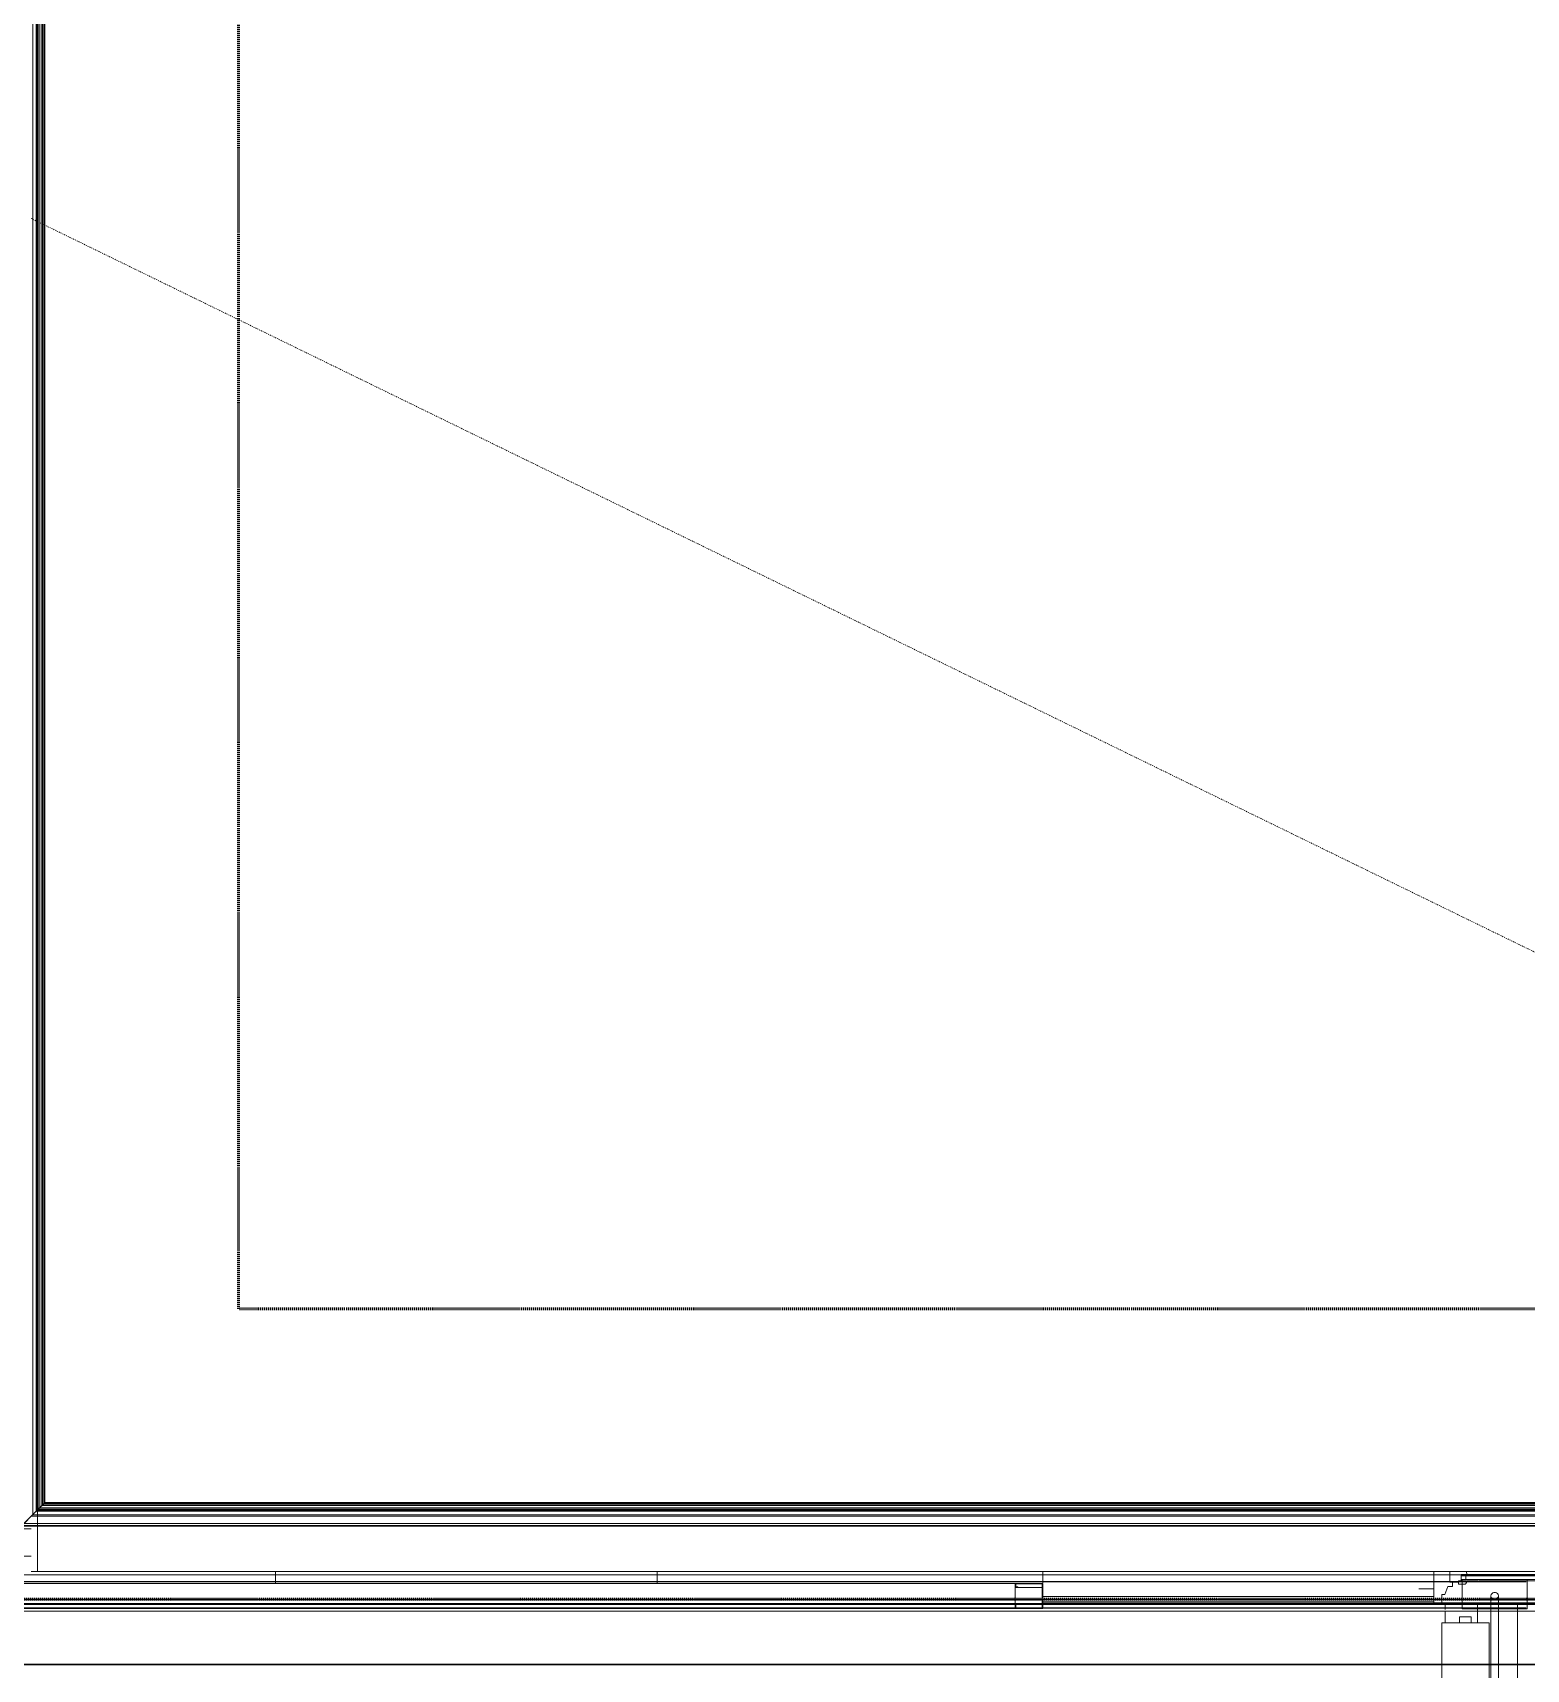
# Model space of a CAD drawing. Header units: inches. Extents: x -4235 to -464, y 9767 to 12269.
# Drawn here: x -3852.3 to -3703.5, y 9973.2 to 10136.2 of the extents above; entities that cross this region are included whole.
import ezdxf

# ---------------------------------------------------------------- set-up
doc = ezdxf.new("R2010")
doc.units = ezdxf.units.IN
doc.header["$MEASUREMENT"] = 0
doc.linetypes.add('Dash 1_16_', pattern=[0.125, 0.0625, -0.0625])
for name, color, linetype, lineweight in [('A-FLOR-1', 192, 'Continuous', 9), ('A-FLOR-HRAL', 11, 'Continuous', 9), ('A-FLOR-PATT-1', 9, 'Continuous', 9), ('A-GLAZ-1', 151, 'Continuous', 9), ('A-GLAZ-2', 151, 'Continuous', 20), ('A-GLAZ-CWMG', 51, 'Continuous', 9), ('A-GLAZ-CWMG-1', 9, 'Continuous', 9), ('A-ROOF-1', 10, 'Dash 1_16_', 9), ('A-ROOF-2', 7, 'Dash 1_16_', 9), ('A-ROOF-3', 132, 'Continuous', 9), ('A-WALL-1', 113, 'Continuous', 9), ('C-PROP-LINE-1', 91, 'Dash 1_16_', 50)]:
    doc.layers.add(name, color=color, linetype=linetype, lineweight=lineweight)

# ---------------------------------------------------------------- blocks, each defined once
blk = doc.blocks.new('Basic Wall _ EXT - FIBER CEMENT - SMALL - ___-2145935-BACKGROUND - ROOF PLAN')
at = {"layer": 'A-WALL-1'}
for p, q in [((-3852.33, 9988.59), (-3852.33, 12110.19)), ((-3852.33, 12110.19), (-3852.33, 9988.59)), ((-3851.97, 12109.84), (-3851.97, 9988.94)), ((-3851.93, 12109.79), (-3851.93, 9988.99)), ((-3851.92, 12109.78), (-3851.92, 9989)), ((-3851.85, 12109.72), (-3851.85, 9989.06)), ((-3851.85, 12109.72), (-3851.85, 9989.06)), ((-3851.85, 12109.71), (-3851.85, 9989.07)), ((-3851.82, 12109.68), (-3851.82, 9989.09)), ((-3851.78, 12109.65), (-3851.78, 9989.13)), ((-3851.77, 9989.14), (-3851.77, 12109.64)), ((-3851.63, 9989.29), (-3851.63, 12109.49)), ((-3851.42, 12109.28), (-3851.42, 9989.49)), ((-3851.35, 12109.22), (-3851.35, 9989.56)), ((-3851.22, 12109.09), (-3851.22, 9989.69)), ((-3851.11, 12108.98), (-3851.11, 9989.8)), ((-3851.11, 9989.8), (-3851.59, 9989.33)), ((-3851.59, 9989.33), (-3851.22, 9989.69)), ((-3851.35, 9989.56), (-3851.59, 9989.33)), ((-3851.59, 9989.33), (-3851.42, 9989.49)), ((-3851.51, 9989.4), (-3851.59, 9989.33)), ((-3851.42, 9989.49), (-3851.35, 9989.56)), ((-3851.22, 9989.69), (-3851.35, 9989.57)), ((-3851.3, 9989.61), (-3851.22, 9989.69)), ((-3851.22, 9989.69), (-3851.11, 9989.8)), ((-3851.85, 9989.07), (-3867.29, 9973.63)), ((-3867.21, 9973.7), (-3851.85, 9989.06)), ((-3851.92, 9989), (-3853.48, 9987.44)), ((-3853.4, 9987.51), (-3851.97, 9988.94)), ((-3851.96, 9988.95), (-3852.02, 9988.89)), ((-3851.97, 9988.94), (-3851.93, 9988.99)), ((-3851.92, 9989), (-3851.85, 9989.06)), ((-3851.85, 9989.06), (-3851.92, 9989)), ((-3851.85, 9989.06), (-3851.9, 9989.01)), ((-3851.85, 9989.06), (-3851.85, 9989.07)), ((-3851.78, 9989.13), (-3851.82, 9989.09)), ((-3851.69, 9989.22), (-3851.73, 9989.18)), ((-3851.73, 9989.18), (-3851.69, 9989.22)), ((-3851.73, 9989.18), (-3851.69, 9989.22)), ((-3851.69, 9989.22), (-3851.73, 9989.18))]:
    blk.add_line(p, q, dxfattribs=at)
at = {"layer": 'A-WALL-1', "flags": 128}
for points in [[(-3851.59, 9989.33), (-3851.61, 9989.3), (-3851.62, 9989.29), (-3851.63, 9989.29)], [(-3851.35, 9989.57), (-3851.39, 9989.53), (-3851.43, 9989.48), (-3851.47, 9989.44), (-3851.51, 9989.4)], [(-3852.02, 9988.89), (-3851.98, 9988.93), (-3851.94, 9988.97), (-3851.9, 9989.01), (-3851.88, 9989.04), (-3851.86, 9989.05), (-3851.85, 9989.06)], [(-3851.63, 9989.29), (-3851.63, 9989.28), (-3851.66, 9989.26), (-3851.69, 9989.22), (-3851.73, 9989.18), (-3851.79, 9989.12), (-3851.85, 9989.07)], [(-3851.85, 9989.06), (-3851.81, 9989.1), (-3851.78, 9989.13), (-3851.75, 9989.17)], [(-3851.77, 9989.14), (-3851.78, 9989.13), (-3851.81, 9989.11), (-3851.85, 9989.07)], [(-3851.85, 9989.07), (-3851.83, 9989.08), (-3851.8, 9989.11)], [(-3851.74, 9989.18), (-3851.76, 9989.16), (-3851.77, 9989.14), (-3851.77, 9989.14)], [(-3851.75, 9989.17), (-3851.72, 9989.19), (-3851.71, 9989.2), (-3851.71, 9989.21)], [(-3851.71, 9989.21), (-3851.7, 9989.21), (-3851.68, 9989.23), (-3851.65, 9989.26)]]:
    blk.add_lwpolyline(points, dxfattribs=at)
blk = doc.blocks.new('Basic Wall _ EXT - FIBER CEMENT - LARGE - ___-2505169-BACKGROUND - ROOF PLAN')
at = {"layer": 'A-WALL-1'}
for p, q in [((-3839.29, 9981.94), (-3751.71, 9981.94)), ((-3751.71, 9981.94), (-3839.29, 9981.94)), ((-3751.71, 9981.91), (-3839.29, 9981.91)), ((-3712.75, 9981.91), (-3839.29, 9981.91)), ((-3751.71, 9981.94), (-3712.75, 9981.94)), ((-3712.75, 9981.94), (-3751.71, 9981.94)), ((-3712.75, 9981.91), (-3751.71, 9981.91)), ((-3712.75, 9979.9), (-3751.71, 9979.9)), ((-3712.75, 9979.9), (-3751.71, 9979.9)), ((-3751.71, 9979.87), (-3712.75, 9979.87)), ((-3712.75, 9979.87), (-3751.71, 9979.87))]:
    blk.add_line(p, q, dxfattribs=at)
blk = doc.blocks.new('Basic Wall _ EXT - FIBER CEMENT - LARGE - ___-2162463-BACKGROUND - ROOF PLAN')
at = {"layer": 'A-WALL-1'}
for p, q in [((-3857.47, 9981.94), (-3709.93, 9981.94)), ((-3709.93, 9981.94), (-3857.47, 9981.94)), ((-3709.93, 9981.91), (-3857.47, 9981.91)), ((-3709.93, 9981.91), (-3857.47, 9981.91)), ((-3709.93, 9981.94), (-3709.83, 9981.94)), ((-3709.83, 9981.94), (-3709.93, 9981.94)), ((-3709.83, 9981.91), (-3709.93, 9981.91)), ((-3709.83, 9981.91), (-3709.93, 9981.91)), ((-3709.81, 9981.94), (-3709.51, 9981.94)), ((-3709.51, 9981.94), (-3709.81, 9981.94)), ((-3709.51, 9981.91), (-3709.8, 9981.91)), ((-3709.51, 9981.91), (-3709.8, 9981.91)), ((-3709.47, 9981.94), (-3704.39, 9981.94)), ((-3704.39, 9981.94), (-3709.47, 9981.94)), ((-3704.39, 9981.91), (-3709.47, 9981.91)), ((-3704.39, 9981.91), (-3709.47, 9981.91)), ((-3704.36, 9981.94), (-3703.88, 9981.94)), ((-3703.88, 9981.94), (-3704.36, 9981.94)), ((-3703.88, 9981.91), (-3704.35, 9981.91)), ((-3703.88, 9981.91), (-3704.35, 9981.91)), ((-3703.85, 9981.94), (-3703.55, 9981.94)), ((-3703.55, 9981.94), (-3703.85, 9981.94)), ((-3703.55, 9981.91), (-3703.85, 9981.91)), ((-3703.55, 9981.91), (-3703.85, 9981.91)), ((-3861.93, 9978.98), (-3707.07, 9978.98)), ((-3709.94, 9979.28), (-3861.63, 9979.28)), ((-3709.94, 9979.31), (-3861.6, 9979.31)), ((-3751.77, 9979.32), (-3754.4, 9979.32)), ((-3709.94, 9979.32), (-3751.71, 9979.32)), ((-3709.94, 9979.31), (-3751.71, 9979.31)), ((-3709.94, 9979.3), (-3751.71, 9979.3)), ((-3709.94, 9979.28), (-3751.71, 9979.28)), ((-3709.83, 9979.32), (-3709.94, 9979.32)), ((-3709.83, 9979.31), (-3709.94, 9979.31)), ((-3709.83, 9979.31), (-3709.94, 9979.31)), ((-3709.83, 9979.3), (-3709.94, 9979.3)), ((-3709.83, 9979.28), (-3709.94, 9979.28)), ((-3709.83, 9979.28), (-3709.94, 9979.28)), ((-3709.52, 9979.32), (-3709.83, 9979.32)), ((-3709.52, 9979.31), (-3709.83, 9979.31)), ((-3709.52, 9979.31), (-3709.83, 9979.31)), ((-3709.52, 9979.3), (-3709.83, 9979.3)), ((-3709.51, 9979.28), (-3709.83, 9979.28)), ((-3709.51, 9979.28), (-3709.83, 9979.28)), ((-3709.01, 9979.32), (-3709.51, 9979.32)), ((-3709.01, 9979.31), (-3709.51, 9979.31)), ((-3709.01, 9979.31), (-3709.51, 9979.31)), ((-3709.01, 9979.3), (-3709.51, 9979.3)), ((-3709, 9979.28), (-3709.51, 9979.28)), ((-3709, 9979.28), (-3709.51, 9979.28)), ((-3708.34, 9979.32), (-3708.99, 9979.32)), ((-3708.34, 9979.31), (-3708.99, 9979.31)), ((-3708.34, 9979.31), (-3708.99, 9979.31)), ((-3708.34, 9979.3), (-3708.99, 9979.3)), ((-3708.34, 9979.28), (-3708.99, 9979.28)), ((-3708.34, 9979.28), (-3708.99, 9979.28)), ((-3707.57, 9979.32), (-3708.32, 9979.32)), ((-3707.56, 9979.31), (-3708.32, 9979.31)), ((-3707.56, 9979.31), (-3708.32, 9979.31)), ((-3707.56, 9979.3), (-3708.32, 9979.3)), ((-3707.55, 9979.28), (-3708.32, 9979.28)), ((-3707.55, 9979.28), (-3708.32, 9979.28)), ((-3707.07, 9979.32), (-3707.53, 9979.32)), ((-3707.07, 9979.31), (-3707.53, 9979.31)), ((-3707.07, 9979.31), (-3707.53, 9979.31)), ((-3707.07, 9979.3), (-3707.53, 9979.3)), ((-3707.07, 9979.28), (-3707.53, 9979.28)), ((-3707.07, 9979.28), (-3707.53, 9979.28)), ((-3706.96, 9979.32), (-3707.01, 9979.32)), ((-3706.96, 9979.31), (-3707.01, 9979.31)), ((-3706.96, 9979.31), (-3707.01, 9979.31)), ((-3706.96, 9979.3), (-3707.01, 9979.3)), ((-3706.96, 9979.28), (-3707.01, 9979.28)), ((-3706.96, 9979.28), (-3707.01, 9979.28)), ((-3707.01, 9978.98), (-3706.96, 9978.98)), ((-3706.88, 9979.32), (-3706.95, 9979.32)), ((-3706.88, 9979.31), (-3706.95, 9979.31)), ((-3706.88, 9979.31), (-3706.95, 9979.31)), ((-3706.88, 9979.3), (-3706.95, 9979.3)), ((-3706.88, 9979.28), (-3706.95, 9979.28)), ((-3706.88, 9979.28), (-3706.95, 9979.28)), ((-3706.95, 9978.98), (-3706.88, 9978.98)), ((-3706.79, 9979.32), (-3706.88, 9979.32)), ((-3706.79, 9979.31), (-3706.88, 9979.31)), ((-3706.79, 9979.31), (-3706.88, 9979.31)), ((-3706.79, 9979.3), (-3706.88, 9979.3)), ((-3706.79, 9979.28), (-3706.88, 9979.28)), ((-3706.79, 9979.28), (-3706.88, 9979.28)), ((-3706.88, 9978.98), (-3706.79, 9978.98)), ((-3706.73, 9979.32), (-3706.79, 9979.32)), ((-3706.72, 9979.31), (-3706.79, 9979.31)), ((-3706.72, 9979.31), (-3706.79, 9979.31)), ((-3706.72, 9979.3), (-3706.79, 9979.3)), ((-3706.72, 9979.28), (-3706.79, 9979.28)), ((-3706.72, 9979.28), (-3706.79, 9979.28)), ((-3706.79, 9978.98), (-3706.69, 9978.98)), ((-3706.59, 9979.32), (-3706.69, 9979.32)), ((-3706.59, 9979.31), (-3706.69, 9979.31)), ((-3706.59, 9979.31), (-3706.69, 9979.31)), ((-3706.59, 9979.3), (-3706.69, 9979.3)), ((-3706.59, 9979.28), (-3706.69, 9979.28)), ((-3706.59, 9979.28), (-3706.69, 9979.28)), ((-3706.69, 9978.98), (-3706.59, 9978.98)), ((-3706.5, 9979.32), (-3706.59, 9979.32)), ((-3706.5, 9979.31), (-3706.59, 9979.31)), ((-3706.5, 9979.31), (-3706.59, 9979.31)), ((-3706.5, 9979.3), (-3706.59, 9979.3)), ((-3706.5, 9979.28), (-3706.59, 9979.28)), ((-3706.5, 9979.28), (-3706.59, 9979.28)), ((-3706.59, 9978.98), (-3706.5, 9978.98)), ((-3706.43, 9979.32), (-3706.5, 9979.32)), ((-3706.43, 9979.31), (-3706.5, 9979.31)), ((-3706.43, 9979.31), (-3706.5, 9979.31)), ((-3706.43, 9979.3), (-3706.5, 9979.3)), ((-3706.43, 9979.28), (-3706.5, 9979.28)), ((-3706.43, 9979.28), (-3706.5, 9979.28)), ((-3706.5, 9978.98), (-3706.43, 9978.98)), ((-3706.37, 9979.32), (-3706.42, 9979.32)), ((-3706.37, 9979.31), (-3706.42, 9979.31)), ((-3706.37, 9979.31), (-3706.42, 9979.31)), ((-3706.37, 9979.3), (-3706.42, 9979.3)), ((-3706.37, 9979.28), (-3706.42, 9979.28)), ((-3706.37, 9979.28), (-3706.42, 9979.28)), ((-3706.42, 9978.98), (-3706.37, 9978.98)), ((-3705.89, 9979.32), (-3706.32, 9979.32)), ((-3705.88, 9979.31), (-3706.32, 9979.31)), ((-3705.88, 9979.31), (-3706.32, 9979.31)), ((-3705.88, 9979.3), (-3706.32, 9979.3)), ((-3705.87, 9979.28), (-3706.32, 9979.28)), ((-3705.87, 9979.28), (-3706.32, 9979.28)), ((-3706.32, 9978.98), (-3603.57, 9978.98)), ((-3705.1, 9979.32), (-3705.85, 9979.32)), ((-3705.1, 9979.31), (-3705.85, 9979.31)), ((-3705.1, 9979.31), (-3705.85, 9979.31)), ((-3705.09, 9979.3), (-3705.85, 9979.3)), ((-3705.09, 9979.28), (-3705.85, 9979.28)), ((-3705.09, 9979.28), (-3705.85, 9979.28)), ((-3704.42, 9979.32), (-3705.07, 9979.32)), ((-3704.42, 9979.31), (-3705.07, 9979.31)), ((-3704.42, 9979.31), (-3705.07, 9979.31)), ((-3704.42, 9979.3), (-3705.07, 9979.3)), ((-3704.41, 9979.28), (-3705.07, 9979.28)), ((-3704.41, 9979.28), (-3705.07, 9979.28)), ((-3703.9, 9979.32), (-3704.39, 9979.32)), ((-3703.9, 9979.31), (-3704.39, 9979.31)), ((-3703.9, 9979.31), (-3704.39, 9979.31)), ((-3703.89, 9979.3), (-3704.39, 9979.3)), ((-3703.89, 9979.28), (-3704.39, 9979.28)), ((-3703.89, 9979.28), (-3704.39, 9979.28)), ((-3703.57, 9979.32), (-3703.88, 9979.32)), ((-3703.56, 9979.31), (-3703.88, 9979.31)), ((-3703.56, 9979.31), (-3703.88, 9979.31)), ((-3703.56, 9979.3), (-3703.88, 9979.3)), ((-3703.56, 9979.28), (-3703.88, 9979.28)), ((-3703.56, 9979.28), (-3703.88, 9979.28))]:
    blk.add_line(p, q, dxfattribs=at)
blk = doc.blocks.new('Basic Wall _ EXT - FIBER CEMENT - SMALL - ___-2145937-BACKGROUND - ROOF PLAN')
at = {"layer": 'A-WALL-1'}
for p, q in [((-3851.59, 9989.33), (-3851.11, 9989.8)), ((-3851.22, 9989.69), (-3851.59, 9989.33)), ((-3851.59, 9989.33), (-3851.35, 9989.56)), ((-3851.42, 9989.49), (-3851.59, 9989.33)), ((-3851.59, 9989.33), (-3851.51, 9989.4)), ((-3851.35, 9989.56), (-3851.42, 9989.49)), ((-2077.6, 9989.49), (-3851.42, 9989.49)), ((-3851.35, 9989.57), (-3851.22, 9989.69)), ((-2077.67, 9989.56), (-3851.35, 9989.56)), ((-3851.22, 9989.69), (-3851.3, 9989.61)), ((-3851.11, 9989.8), (-3851.22, 9989.69)), ((-2077.8, 9989.69), (-3851.22, 9989.69)), ((-2077.91, 9989.8), (-3851.11, 9989.8)), ((-3867.29, 9973.63), (-3851.85, 9989.07)), ((-3851.85, 9989.06), (-3867.21, 9973.7)), ((-3853.48, 9987.44), (-3851.92, 9989)), ((-3851.97, 9988.94), (-3853.4, 9987.51)), ((-3853.2, 9987.72), (-2075.83, 9987.72)), ((-2075.83, 9987.72), (-3853.2, 9987.72)), ((-3852.33, 9988.59), (-2076.7, 9988.59)), ((-2076.7, 9988.59), (-3852.33, 9988.59)), ((-3852.02, 9988.89), (-3851.96, 9988.95)), ((-3851.93, 9988.99), (-3851.97, 9988.94)), ((-2077.05, 9988.94), (-3851.97, 9988.94)), ((-2077.1, 9988.99), (-3851.93, 9988.99)), ((-3851.92, 9989), (-3851.85, 9989.06)), ((-3851.85, 9989.06), (-3851.92, 9989)), ((-2077.11, 9989), (-3851.92, 9989)), ((-3851.9, 9989.01), (-3851.85, 9989.06)), ((-3851.85, 9989.07), (-3851.85, 9989.06)), ((-2077.18, 9989.07), (-3851.85, 9989.07)), ((-2077.17, 9989.06), (-3851.85, 9989.06)), ((-2077.17, 9989.06), (-3851.85, 9989.06)), ((-3851.82, 9989.09), (-3851.78, 9989.13)), ((-2077.2, 9989.09), (-3851.82, 9989.09)), ((-2077.24, 9989.13), (-3851.78, 9989.13)), ((-2077.25, 9989.14), (-3851.77, 9989.14)), ((-3851.76, 9989.16), (-3851.74, 9989.18)), ((-3851.69, 9989.22), (-3851.73, 9989.18)), ((-3851.73, 9989.18), (-3851.69, 9989.22)), ((-3851.73, 9989.18), (-3851.69, 9989.22)), ((-3851.69, 9989.22), (-3851.73, 9989.18)), ((-2077.4, 9989.29), (-3851.63, 9989.29)), ((-2075.54, 9987.44), (-3853.48, 9987.44)), ((-2075.54, 9987.44), (-3853.48, 9987.44)), ((-2075.62, 9987.51), (-3853.4, 9987.51)), ((-2075.62, 9987.51), (-3853.4, 9987.51)), ((-2070.72, 9982.61), (-3858.3, 9982.61)), ((-2070.72, 9982.61), (-3858.3, 9982.61)), ((-2067.77, 9979.66), (-3861.25, 9979.66)), ((-2067.84, 9979.73), (-3861.19, 9979.73)), ((-3860.81, 9980.11), (-2068.22, 9980.11)), ((-2068.29, 9980.19), (-3860.73, 9980.19)), ((-2068.29, 9980.19), (-3860.73, 9980.19)), ((-3867.29, 9973.63), (-2061.73, 9973.63)), ((-2061.73, 9973.63), (-3867.29, 9973.63)), ((-2061.81, 9973.7), (-3867.21, 9973.7)), ((-2061.81, 9973.7), (-3867.21, 9973.7))]:
    blk.add_line(p, q, dxfattribs=at)
at = {"layer": 'A-WALL-1', "flags": 128}
for points in [[(-3851.63, 9989.29), (-3851.62, 9989.29), (-3851.61, 9989.3), (-3851.59, 9989.33)], [(-3851.51, 9989.4), (-3851.47, 9989.44), (-3851.43, 9989.48), (-3851.39, 9989.53), (-3851.35, 9989.57)], [(-3851.9, 9989.01), (-3851.94, 9988.97), (-3851.98, 9988.93), (-3852.02, 9988.89)], [(-3851.85, 9989.06), (-3851.86, 9989.05), (-3851.88, 9989.04), (-3851.9, 9989.01)], [(-3851.85, 9989.07), (-3851.79, 9989.12), (-3851.73, 9989.18), (-3851.69, 9989.22), (-3851.66, 9989.26), (-3851.63, 9989.28), (-3851.63, 9989.29)], [(-3851.71, 9989.21), (-3851.71, 9989.2), (-3851.72, 9989.19), (-3851.75, 9989.17), (-3851.78, 9989.13), (-3851.81, 9989.1), (-3851.85, 9989.06)], [(-3851.85, 9989.07), (-3851.81, 9989.11), (-3851.78, 9989.13), (-3851.77, 9989.14)], [(-3851.8, 9989.11), (-3851.83, 9989.08), (-3851.85, 9989.07)], [(-3851.77, 9989.14), (-3851.77, 9989.14), (-3851.76, 9989.16)], [(-3851.65, 9989.26), (-3851.68, 9989.23), (-3851.7, 9989.21), (-3851.71, 9989.21)]]:
    blk.add_lwpolyline(points, dxfattribs=at)
blk = doc.blocks.new('Window-Double_Hung-Andersen-400_Series-Tilt_Wash - DOUBLE HUNG - COTTAGE - 3RD FLOOR-2889114-BACKGROUND - ROOF PLAN')
at = {"layer": 'A-GLAZ-1'}
for p, q in [((-16.29, 2.5), (-15.7, 2.5)), ((-16.29, 2.12), (-15.7, 2.12)), ((-15.82, 2.5), (-15.82, 2.12)), ((-15.7, 2.62), (9.7, 2.62)), ((-15.7, 2.5), (9.7, 2.5)), ((-15.7, 2.12), (15.7, 2.12)), ((-15.7, 2), (15.7, 2)), ((9.7, 2.62), (9.8, 2.62)), ((9.7, 2.5), (9.8, 2.5)), ((9.81, 2.62), (10.13, 2.62)), ((9.81, 2.5), (10.14, 2.5)), ((10.14, 2.62), (10.63, 2.62)), ((10.14, 2.5), (10.65, 2.5)), ((10.66, 2.62), (11.3, 2.62)), ((10.66, 2.5), (11.33, 2.5)), ((11.33, 2.62), (12.08, 2.62)), ((11.33, 2.5), (12.11, 2.5)), ((12.11, 2.62), (12.92, 2.62)), ((12.11, 2.5), (12.95, 2.5)), ((12.95, 2.62), (13.76, 2.62)), ((12.95, 2.5), (13.79, 2.5)), ((13.8, 2.62), (14.54, 2.62)), ((13.8, 2.5), (14.58, 2.5)), ((14.58, 2.62), (15.22, 2.62)), ((14.58, 2.5), (15.25, 2.5)), ((15.25, 2.62), (15.7, 2.62)), ((15.25, 2.5), (15.7, 2.5)), ((15.77, 2.5), (15.7, 2.5)), ((16.29, 2.12), (15.7, 2.12)), ((16.09, 2.5), (15.77, 2.5)), ((15.82, 2.49), (15.82, 2.12)), ((16.2, 2.5), (16.09, 2.5)), ((16.29, 2.5), (16.2, 2.5))]:
    blk.add_line(p, q, dxfattribs=at)
at = {"layer": 'A-GLAZ-2'}
for p, q in [((-19.01, 3.44), (-20.51, 3.44)), ((9.7, 4.81), (-19.01, 4.81)), ((-19.01, 4.81), (-19.01, 4.56)), ((-19.01, 4.28), (-19.01, 4.23)), ((-19.01, 4.22), (-19.01, 4.17)), ((-19.01, 4.16), (-19.01, 4.11)), ((-19.01, 4.11), (-19.01, 3)), ((-18.2, 4.81), (-18.2, 4.56)), ((-18.2, 4.28), (-18.2, 4.23)), ((-18.2, 4.22), (-18.2, 4.17)), ((-18.2, 4.16), (-18.2, 4.11)), ((-18.2, 4.11), (-18.2, 4)), ((-18.2, 4), (-17.92, 4)), ((-17.92, 4), (-17.61, 3.19)), ((9.8, 4.81), (9.73, 4.81)), ((12.58, 4.81), (9.81, 4.81)), ((12.69, 4.81), (12.63, 4.81)), ((12.77, 4.81), (12.69, 4.81)), ((12.86, 4.81), (12.77, 4.81)), ((12.95, 4.81), (12.86, 4.81)), ((13.05, 4.81), (12.95, 4.81)), ((13.13, 4.81), (13.05, 4.81)), ((13.22, 4.81), (13.14, 4.81)), ((13.28, 4.81), (13.22, 4.81)), ((16.09, 4.81), (13.33, 4.81)), ((16.2, 4.81), (16.12, 4.81)), ((19.01, 4.81), (16.2, 4.81)), ((17.92, 4), (17.61, 3.19)), ((18.2, 4), (17.92, 4)), ((18.2, 4.81), (18.2, 4.56)), ((18.2, 4.28), (18.2, 4.22)), ((18.2, 4.22), (18.2, 4.16)), ((18.2, 4.16), (18.2, 4.11)), ((18.2, 4.11), (18.2, 4)), ((19.01, 4.56), (19.01, 4.81)), ((19.01, 4.29), (19.01, 4.33)), ((19.01, 4.22), (19.01, 4.28)), ((19.01, 4.16), (19.01, 4.22)), ((19.01, 4.11), (19.01, 4.16)), ((19.01, 2.96), (19.01, 4.11)), ((19.01, 3.44), (20.51, 3.44)), ((-19.01, 2.95), (-19.01, 2.9)), ((-19.01, 2.89), (-19.01, 2.85)), ((-19.01, 2.84), (-19.01, 2.72)), ((-19.01, 2.69), (-19.01, 2.01)), ((-19.01, 2.01), (-19.01, 1.69)), ((-17.61, 3.19), (-17.14, 3.19)), ((-17.42, 2.75), (-16.57, 2.75)), ((-17.42, 2.69), (-17.42, 2.01)), ((-17.42, 2.01), (-17.42, 1.69)), ((-17.14, 3.19), (-17.14, 2.96)), ((-17.14, 2.95), (-17.14, 2.9)), ((-17.14, 2.84), (-17.14, 2.75)), ((-15.86, 2.97), (-16.57, 2.97)), ((-16.57, 2.9), (-16.57, 2.95)), ((-16.57, 2.72), (-16.57, 2.84)), ((-16.57, 2.62), (-16.57, 2.69)), ((-15.7, 2.62), (-16.57, 2.62)), ((-16.29, 2.62), (-16.29, 2.01)), ((-15.7, 2), (-16.29, 2)), ((-15.85, 2.95), (-15.83, 2.9)), ((-15.8, 2.84), (-15.74, 2.72)), ((-15.78, 1.69), (-15.7, 2)), ((-15.73, 2.69), (-15.7, 2.62)), ((15.73, 2.69), (15.7, 2.62)), ((15.7, 2), (16.29, 2)), ((15.78, 1.69), (15.7, 2)), ((15.8, 2.84), (15.74, 2.72)), ((15.77, 2.62), (16.08, 2.62)), ((15.82, 2.9), (15.8, 2.85)), ((15.85, 2.95), (15.83, 2.9)), ((15.86, 2.97), (16.19, 2.97)), ((16.09, 2.62), (16.2, 2.62)), ((16.2, 2.97), (16.57, 2.97)), ((16.2, 2.62), (16.57, 2.62)), ((16.29, 2.62), (16.29, 2.01)), ((16.57, 2.9), (16.57, 2.95)), ((16.57, 2.85), (16.57, 2.9)), ((16.57, 2.72), (16.57, 2.84)), ((17.42, 2.75), (16.57, 2.75)), ((16.57, 2.62), (16.57, 2.69)), ((17.14, 3.19), (17.14, 2.96)), ((17.61, 3.19), (17.14, 3.19)), ((17.14, 2.95), (17.14, 2.9)), ((17.14, 2.9), (17.14, 2.85)), ((17.14, 2.84), (17.14, 2.75)), ((17.42, 2.69), (17.42, 2.01)), ((17.42, 2.01), (17.42, 1.69)), ((19.01, 2.9), (19.01, 2.95)), ((19.01, 2.85), (19.01, 2.9)), ((19.01, 2.72), (19.01, 2.84)), ((19.01, 2.01), (19.01, 2.69)), ((19.01, 1.69), (19.01, 2.01))]:
    blk.add_line(p, q, dxfattribs=at)
blk = doc.blocks.new('Rectangular Mullion - Profile_Polycarbonate_Upper and left-1991598-BACKGROUND - ROOF PLAN')
at = {"layer": 'A-GLAZ-CWMG'}
for p, q in [((-3858.91, 9980.55), (-3858.91, 9981.67)), ((-3857.47, 9981.75), (-3754.46, 9981.75)), ((-3754.46, 9981.73), (-3754.46, 9981.67)), ((-3754.46, 9981.67), (-3754.46, 9980.52)), ((-3858.91, 9980.41), (-3858.91, 9980.47)), ((-3858.91, 9980.34), (-3858.91, 9980.41)), ((-3858.91, 9980.28), (-3858.91, 9980.34)), ((-3858.91, 9980.22), (-3858.91, 9980.28)), ((-3858.91, 9979.66), (-3858.91, 9980.07)), ((-3858.91, 9979.28), (-3858.91, 9979.66)), ((-3754.46, 9980.52), (-3754.46, 9980.47)), ((-3754.46, 9980.46), (-3754.46, 9980.41)), ((-3754.46, 9980.4), (-3754.46, 9980.34)), ((-3754.46, 9980.34), (-3754.46, 9980.28)), ((-3754.46, 9980.07), (-3754.46, 9979.66)), ((-3754.46, 9979.66), (-3754.46, 9979.28)), ((-3754.46, 9979.25), (-3858.91, 9979.25))]:
    blk.add_line(p, q, dxfattribs=at)
blk = doc.blocks.new('Rectangular Mullion - Profile_Polycarbonate_Upper and left-V61-BACKGROUND - ROOF PLAN')
at = {"layer": 'A-GLAZ-CWMG'}
for p, q in [((-2.75, 1.29), (0, 1.29)), ((-2.75, 0.88), (-2.75, 1.26)), ((-2.75, 0.79), (-2.75, 0.88)), ((-2.5, 0.79), (-2.75, 0.79)), ((-0.06, 1.22), (-2.69, 1.22)), ((-2.69, 1.22), (-2.69, 0.88)), ((-2.69, 0.85), (-2.5, 0.85)), ((-2.5, 0.85), (-2.5, 0.79)), ((-0.06, 0.88), (-0.06, 1.22)), ((-0.06, 0.47), (-0.06, 0.88)), ((-0.06, 0.2), (-0.06, 0.26)), ((-0.06, 0.14), (-0.06, 0.19)), ((-0.06, 0.08), (-0.06, 0.13)), ((-0.06, 0.02), (-0.06, 0.07)), ((-0.06, -1.13), (-0.06, 0.02)), ((0, 1.26), (0, 0.88)), ((0, 0.88), (0, 0.47)), ((0, 0.26), (0, 0.2)), ((0, 0.19), (0, 0.14)), ((0, 0.13), (0, 0.08)), ((0, 0.07), (0, 0.02)), ((0, 0.02), (0, -1.13)), ((-2.75, -1.13), (-2.75, -0.79)), ((-2.75, -0.79), (-2.5, -0.79)), ((-2.75, -1.19), (-2.75, -1.13)), ((0, -1.21), (-2.75, -1.21)), ((-2.5, -0.85), (-2.69, -0.85)), ((-2.69, -0.85), (-2.69, -1.13)), ((-2.69, -1.15), (-0.06, -1.15)), ((-2.5, -0.79), (-2.5, -0.85)), ((0, -1.13), (0, -1.19))]:
    blk.add_line(p, q, dxfattribs=at)
blk = doc.blocks.new('Rectangular Mullion - Stud - Base_Head-1991782-BACKGROUND - ROOF PLAN')
at = {"layer": 'A-GLAZ-CWMG-1'}
h = blk.add_hatch(dxfattribs=at)
h.set_pattern_fill('FP_12', color=256, style=0, pattern_type=2)
h.set_pattern_definition([(180, (-3849.132, 9984.439), (-1e-15, -8), [])])
h.paths.add_polyline_path([(-3851.85, 9981.75), (-3839.29, 9981.79), (-3839.29, 9982.94), (-3852.47, 9982.94), (-3852.47, 9987.19), (-3857.47, 9987.19), (-3857.47, 9981.75), (-3852.75, 9981.75)], flags=0)
at = {"layer": 'A-GLAZ-CWMG'}
for p, q in [((-3858.97, 9981.94), (-3858.97, 9987.19)), ((-3853.72, 9987.19), (-3852.47, 9987.19))]:
    blk.add_line(p, q, dxfattribs=at)
blk = doc.blocks.new('Railing - Baluster_01-V160-BACKGROUND - ROOF PLAN')
at = {"layer": 'A-FLOR-HRAL'}
for p, q in [((-0.59, 1.18), (0.59, 1.18)), ((-0.59, 0.59), (-0.59, 1.18)), ((0.59, 1.18), (0.59, 0.59))]:
    blk.add_line(p, q, dxfattribs=at)
blk = doc.blocks.new('Railing - Railing-2700304-BACKGROUND - ROOF PLAN')
at = {"layer": 'A-FLOR-HRAL'}
for p, q in [((-3711.97, 9977.83), (-3711.97, 9973.7)), ((-3711.97, 9977.83), (-3711.5, 9977.83)), ((-3711.5, 9977.83), (-3707.72, 9977.83)), ((-3707.72, 9977.83), (-3707.25, 9977.83)), ((-3707.25, 9973.7), (-3707.25, 9977.83)), ((-3602.65, 9977.83), (-3602.65, 9973.7)), ((-3602.65, 9977.83), (-3602.18, 9977.83)), ((-3602.18, 9977.83), (-3598.4, 9977.83)), ((-3598.4, 9977.83), (-3597.92, 9977.83)), ((-3597.92, 9973.7), (-3597.92, 9977.83)), ((-3711.97, 9973.7), (-3711.97, 9973.63)), ((-3711.97, 9973.63), (-3711.97, 9914.58)), ((-3707.25, 9973.63), (-3707.25, 9973.7)), ((-3707.25, 9919.3), (-3707.25, 9973.63)), ((-3602.65, 9973.7), (-3602.65, 9973.63)), ((-3602.65, 9973.63), (-3602.65, 9919.3)), ((-3597.92, 9973.63), (-3597.92, 9973.7)), ((-3597.92, 9914.58), (-3597.92, 9973.63)), ((-3602.65, 9919.3), (-3707.25, 9919.3)), ((-3711.97, 9914.58), (-3597.92, 9914.58))]:
    blk.add_line(p, q, dxfattribs=at)
for points, knots in [([(-3707.72, 9918.83), (-3707.68, 9918.87), (-3707.62, 9918.93), (-3707.54, 9919.01), (-3707.49, 9919.06), (-3707.46, 9919.09), (-3707.42, 9919.13), (-3707.39, 9919.16), (-3707.37, 9919.18), (-3707.34, 9919.21), (-3707.31, 9919.24), (-3707.28, 9919.27), (-3707.26, 9919.29), (-3707.25, 9919.3), (-3707.25, 9919.3)], [0, 0, 0, 0, 0.166667, 0.25, 0.333333, 0.375, 0.416667, 0.5, 0.541667, 0.583333, 0.666667, 0.75, 0.833333, 1, 1, 1, 1]), ([(-3602.18, 9918.83), (-3602.22, 9918.87), (-3602.28, 9918.93), (-3602.36, 9919.01), (-3602.4, 9919.06), (-3602.44, 9919.09), (-3602.47, 9919.13), (-3602.5, 9919.16), (-3602.53, 9919.18), (-3602.56, 9919.21), (-3602.59, 9919.24), (-3602.61, 9919.27), (-3602.64, 9919.29), (-3602.65, 9919.3), (-3602.65, 9919.3)], [0, 0, 0, 0, 0.166667, 0.25, 0.333333, 0.375, 0.416667, 0.5, 0.541667, 0.583333, 0.666667, 0.75, 0.833333, 1, 1, 1, 1]), ([(-3711.97, 9914.58), (-3711.97, 9914.58), (-3711.96, 9914.59), (-3711.94, 9914.61), (-3711.91, 9914.64), (-3711.88, 9914.67), (-3711.86, 9914.69), (-3711.83, 9914.72), (-3711.79, 9914.76), (-3711.75, 9914.8), (-3711.71, 9914.84), (-3711.67, 9914.88), (-3711.6, 9914.95), (-3711.54, 9915.01), (-3711.5, 9915.05)], [0, 0, 0, 0, 0.166667, 0.25, 0.333333, 0.416667, 0.458333, 0.5, 0.583333, 0.666667, 0.708333, 0.75, 0.833333, 1, 1, 1, 1]), ([(-3597.92, 9914.58), (-3597.92, 9914.58), (-3597.93, 9914.59), (-3597.96, 9914.61), (-3597.99, 9914.64), (-3598.01, 9914.67), (-3598.04, 9914.69), (-3598.07, 9914.72), (-3598.11, 9914.76), (-3598.15, 9914.8), (-3598.19, 9914.84), (-3598.22, 9914.88), (-3598.29, 9914.95), (-3598.35, 9915.01), (-3598.4, 9915.05)], [0, 0, 0, 0, 0.166667, 0.25, 0.333333, 0.416667, 0.458333, 0.5, 0.583333, 0.666667, 0.708333, 0.75, 0.833333, 1, 1, 1, 1])]:
    blk.add_open_spline(points, degree=3, knots=knots, dxfattribs=at)
blk.add_blockref('Railing - Baluster_01-V160-BACKGROUND - ROOF PLAN', (-3709.61, 9977.24))
blk = doc.blocks.new('Walls 55 - Walls 1-2574104-BACKGROUND - ROOF PLAN')
at = {"layer": 'A-WALL-1'}
for p, q in [((-3709.94, 9982.13), (-3709.94, 9981.79)), ((-3709.94, 9982.13), (-3709.83, 9982.13)), ((-3709.51, 9982.13), (-3709.94, 9982.13)), ((-3709.94, 9981.78), (-3709.94, 9981.73)), ((-3709.94, 9981.72), (-3709.94, 9981.67)), ((-3709.94, 9981.67), (-3709.94, 9980.52)), ((-3709.83, 9982.13), (-3708.32, 9982.13)), ((-3708.32, 9982.13), (-3709.51, 9982.13)), ((-3708.32, 9982.13), (-3707.53, 9982.13)), ((-3707.53, 9982.13), (-3708.32, 9982.13)), ((-3707.53, 9982.13), (-3706.69, 9982.13)), ((-3705.07, 9982.13), (-3707.53, 9982.13)), ((-3706.69, 9982.13), (-3705.85, 9982.13)), ((-3705.85, 9982.13), (-3705.07, 9982.13)), ((-3705.07, 9982.13), (-3703.88, 9982.13)), ((-3703.88, 9982.13), (-3705.07, 9982.13)), ((-3703.88, 9982.13), (-3703.55, 9982.13)), ((-3703.55, 9982.13), (-3703.88, 9982.13)), ((-3703.55, 9982.13), (-3703.44, 9982.13)), ((-3703.44, 9982.13), (-3703.55, 9982.13)), ((-3703.44, 9981.79), (-3703.44, 9982.13)), ((-3703.44, 9981.73), (-3703.44, 9981.78)), ((-3703.44, 9981.67), (-3703.44, 9981.72)), ((-3703.44, 9980.52), (-3703.44, 9981.67)), ((-3709.94, 9980.52), (-3709.94, 9980.47)), ((-3709.94, 9980.46), (-3709.94, 9980.41)), ((-3709.94, 9980.4), (-3709.94, 9980.34)), ((-3709.94, 9980.34), (-3709.94, 9980.28)), ((-3709.94, 9980.28), (-3709.94, 9980.22)), ((-3709.94, 9980.07), (-3709.94, 9979.66)), ((-3709.94, 9979.66), (-3709.94, 9979.2)), ((-3707.07, 9980.46), (-3707.07, 9980.41)), ((-3707.07, 9980.4), (-3707.07, 9980.34)), ((-3707.07, 9980.34), (-3707.07, 9980.28)), ((-3707.07, 9980.28), (-3707.07, 9980.22)), ((-3707.07, 9980.07), (-3707.07, 9979.66)), ((-3707.07, 9979.66), (-3707.07, 9979.2)), ((-3706.32, 9980.41), (-3706.32, 9980.46)), ((-3706.32, 9980.34), (-3706.32, 9980.4)), ((-3706.32, 9980.28), (-3706.32, 9980.34)), ((-3706.32, 9980.22), (-3706.32, 9980.28)), ((-3706.32, 9979.66), (-3706.32, 9980.07)), ((-3706.32, 9979.2), (-3706.32, 9979.66)), ((-3703.44, 9980.47), (-3703.44, 9980.52)), ((-3703.44, 9980.41), (-3703.44, 9980.46)), ((-3703.44, 9980.34), (-3703.44, 9980.4)), ((-3703.44, 9980.28), (-3703.44, 9980.34)), ((-3703.44, 9980.22), (-3703.44, 9980.28)), ((-3703.44, 9979.66), (-3703.44, 9980.07)), ((-3703.44, 9979.2), (-3703.44, 9979.66)), ((-3709.94, 9979.2), (-3709.83, 9979.2)), ((-3703.44, 9979.2), (-3709.94, 9979.2)), ((-3709.83, 9979.2), (-3709.51, 9979.2)), ((-3709.51, 9979.2), (-3708.32, 9979.2)), ((-3708.32, 9979.2), (-3707.53, 9979.2)), ((-3707.53, 9979.2), (-3707.07, 9979.2)), ((-3707.07, 9979.2), (-3707.07, 9973.7)), ((-3707.02, 9979.2), (-3706.96, 9979.2)), ((-3706.96, 9979.2), (-3706.88, 9979.2)), ((-3706.88, 9979.2), (-3706.79, 9979.2)), ((-3706.79, 9979.2), (-3706.69, 9979.2)), ((-3706.69, 9979.2), (-3706.59, 9979.2)), ((-3706.59, 9979.2), (-3706.5, 9979.2)), ((-3706.5, 9979.2), (-3706.42, 9979.2)), ((-3706.42, 9979.2), (-3706.36, 9979.2)), ((-3706.32, 9973.7), (-3706.32, 9979.2)), ((-3706.31, 9979.2), (-3705.85, 9979.2)), ((-3705.85, 9979.2), (-3705.07, 9979.2)), ((-3705.07, 9979.2), (-3703.88, 9979.2)), ((-3703.88, 9979.2), (-3703.44, 9979.2)), ((-3707.07, 9973.7), (-3707.07, 9973.63)), ((-3707.07, 9973.63), (-3707.07, 9919.3)), ((-3706.32, 9973.63), (-3706.32, 9973.7)), ((-3706.32, 9919.3), (-3706.32, 9973.63))]:
    blk.add_line(p, q, dxfattribs=at)
for start_param, end_param in [(2.879793, 3.109327), (2.617994, 2.879793), (2.094395, 2.617994), (3.695483, 3.916505), (3.938267, 4.18879), (1.832596, 2.094395), (4.247177, 4.587024), (1.308997, 1.832596), (4.837754, 5.177528), (0.785398, 1.308997), (5.235988, 5.486426), (0.032265, 0.785398), (5.508273, 5.729209), (5.759587, 5.943509)]:
    blk.add_ellipse((-3706.69, 9980.51), major_axis=(0.375, 0), ratio=0.86769, start_param=start_param, end_param=end_param, dxfattribs=at)
blk = doc.blocks.new('Family - ___-2835860-BACKGROUND - ROOF PLAN')
at = {"layer": 'C-PROP-LINE-1'}
blk.add_line((-2636.92, 9980.19), (-3860.72, 9980.19), dxfattribs=at)
blk = doc.blocks.new('Family - ___-2835903-BACKGROUND - ROOF PLAN')
at = {"layer": 'C-PROP-LINE-1'}
for p, q in [((-3831.82, 10009.09), (-3831.82, 12089.69)), ((-2096.82, 10009.09), (-3831.82, 10009.09))]:
    blk.add_line(p, q, dxfattribs=at)
blk = doc.blocks.new('Family - ___-2835932-BACKGROUND - ROOF PLAN')
at = {"layer": 'C-PROP-LINE-1'}
blk.add_line((-2067.92, 9980.19), (-3860.72, 9980.19), dxfattribs=at)

msp = doc.modelspace()

# ---------------------------------------------------------------- hatches: boundary and pattern name
at = {"layer": 'A-FLOR-PATT-1'}
h = msp.add_hatch(dxfattribs=at)
h.set_pattern_fill('FP_42', color=256, style=0, pattern_type=2)
h.set_pattern_definition([(90, (-2936.413, 11021.939), (-4, 2e-16), []), (180, (-2936.413, 11021.939), (-8, -8), [4, -28]), (180, (-2940.413, 11037.939), (-8, -8), [4, -28])])
h.paths.add_polyline_path([(-3707.07, 9919.3), (-3602.65, 9919.3), (-3602.63, 9977.83), (-3598.29, 9977.83), (-3598.29, 9979.83), (-3711.61, 9979.81), (-3711.61, 9977.83), (-3710.2, 9977.83), (-3710.2, 9978.42), (-3709.02, 9978.42), (-3709.02, 9977.83), (-3707.25, 9977.83), (-3707.21, 9919.3)], flags=0)

# ---------------------------------------------------------------- linework, layer by layer
at = {"layer": 'A-FLOR-1'}
for p, q in [((-3711.61, 9979.81), (-3711.61, 9979.32)), ((-3711.61, 9979.28), (-3711.61, 9979.15)), ((-3711.61, 9978.99), (-3711.61, 9977.83))]:
    msp.add_line(p, q, dxfattribs=at)
at = {"layer": 'A-ROOF-1'}
for p, q in [((-3852.47, 10117.7), (-3852.33, 10117.63)), ((-3852.3, 10117.61), (-3851.96, 10117.45)), ((-3851.9, 10117.42), (-3851.85, 10117.4)), ((-3851.59, 10117.27), (-3851.51, 10117.23)), ((-3852.47, 9982.94), (-3851.85, 9982.94)), ((-3851.85, 9982.94), (-2076.17, 9982.94))]:
    msp.add_line(p, q, dxfattribs=at)
at = {"layer": 'A-ROOF-2'}
msp.add_line((-3851.35, 10117.15), (-3589.86, 9989.57), dxfattribs=at)
at = {"layer": 'A-ROOF-3'}
msp.add_line((-3851.85, 9988.44), (-3852.47, 9988.44), dxfattribs=at)
at = {"layer": 'A-WALL-1'}
for p, q in [((-3851.85, 12109.72), (-3851.85, 9989.06)), ((-3851.85, 9989.06), (-2077.17, 9989.06)), ((-3851.85, 9989.06), (-3851.85, 9989.01)), ((-3851.85, 9982.94), (-3851.85, 9988.95)), ((-3851.84, 9988.44), (-3587.55, 9988.44)), ((-3851.85, 9982.94), (-3852.47, 9982.94)), ((-2076.17, 9982.94), (-3851.85, 9982.94)), ((-3828.14, 9982.94), (-3828.14, 9982.7)), ((-3790.11, 9982.94), (-3790.11, 9981.94)), ((-3751.71, 9982.94), (-3751.71, 9981.82)), ((-3712.75, 9982.94), (-3712.75, 9981.94)), ((-3839.29, 9981.94), (-3751.71, 9981.94)), ((-3828.14, 9982.66), (-3828.14, 9981.94)), ((-3828.14, 9981.9), (-3828.14, 9981.79)), ((-3790.11, 9981.86), (-3790.11, 9981.79)), ((-3754.21, 9981.33), (-3751.77, 9981.33)), ((-3712.75, 9981.91), (-3712.75, 9981.79)), ((-3712.75, 9981.78), (-3712.75, 9981.73)), ((-3712.75, 9981.72), (-3712.75, 9981.67)), ((-3712.75, 9981.67), (-3712.75, 9980.52)), ((-2068.3, 9980.19), (-3860.72, 9980.19)), ((-3751.77, 9979.75), (-3754.21, 9979.75)), ((-3751.71, 9980.44), (-3712.75, 9980.44)), ((-3712.75, 9980.52), (-3712.75, 9980.47)), ((-3712.75, 9980.46), (-3712.75, 9980.41)), ((-3712.75, 9980.4), (-3712.75, 9980.34)), ((-3712.75, 9980.34), (-3712.75, 9980.3))]:
    msp.add_line(p, q, dxfattribs=at)

# ---------------------------------------------------------------- block references
at = {"layer": 'A-FLOR-HRAL'}
msp.add_blockref('Railing - Railing-2700304-BACKGROUND - ROOF PLAN', (0, 0), dxfattribs=at)
at = {"layer": 'A-GLAZ-1', "rotation": 180}
msp.add_blockref('Window-Double_Hung-Andersen-400_Series-Tilt_Wash - DOUBLE HUNG - COTTAGE - 3RD FLOOR-2889114-BACKGROUND - ROOF PLAN', (-3693.74, 9984.63), dxfattribs=at)
at = {"layer": 'A-GLAZ-CWMG'}
for name in ['Rectangular Mullion - Stud - Base_Head-1991782-BACKGROUND - ROOF PLAN', 'Rectangular Mullion - Profile_Polycarbonate_Upper and left-1991598-BACKGROUND - ROOF PLAN']:
    msp.add_blockref(name, (0, 0), dxfattribs=at)
at = {"layer": 'A-GLAZ-CWMG', "extrusion": (0, 0, -1), "rotation": 180}
msp.add_blockref('Rectangular Mullion - Profile_Polycarbonate_Upper and left-V61-BACKGROUND - ROOF PLAN', (3751.71, 9980.54), dxfattribs=at)
at = {"layer": 'A-WALL-1'}
for name in ['Basic Wall _ EXT - FIBER CEMENT - SMALL - ___-2145935-BACKGROUND - ROOF PLAN', 'Basic Wall _ EXT - FIBER CEMENT - SMALL - ___-2145937-BACKGROUND - ROOF PLAN', 'Basic Wall _ EXT - FIBER CEMENT - LARGE - ___-2162463-BACKGROUND - ROOF PLAN', 'Basic Wall _ EXT - FIBER CEMENT - LARGE - ___-2505169-BACKGROUND - ROOF PLAN', 'Walls 55 - Walls 1-2574104-BACKGROUND - ROOF PLAN']:
    msp.add_blockref(name, (0, 0), dxfattribs=at)
at = {"layer": 'C-PROP-LINE-1'}
for name in ['Family - ___-2835860-BACKGROUND - ROOF PLAN', 'Family - ___-2835932-BACKGROUND - ROOF PLAN', 'Family - ___-2835903-BACKGROUND - ROOF PLAN']:
    msp.add_blockref(name, (0, 0), dxfattribs=at)

doc.saveas('drawing.dxf')
